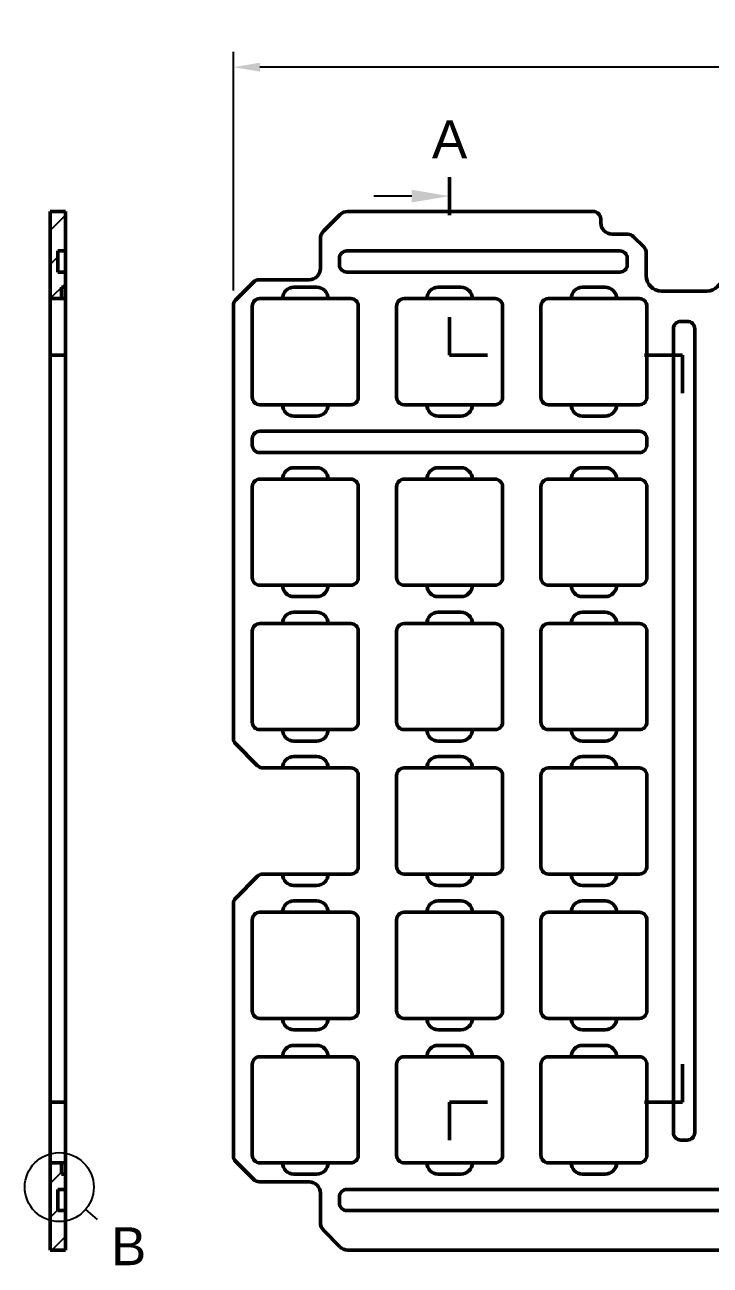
# Model space of a CAD drawing. Header units: millimetres. Extents: x 19 to 419, y 1 to 275.
# Drawn here: x 29 to 119.5, y 111.4 to 275.1 of the extents above; entities that cross this region are included whole.
import ezdxf

# ---------------------------------------------------------------- set-up
doc = ezdxf.new("R2010")
doc.units = ezdxf.units.MM
doc.header["$LTSCALE"] = 0.75
for name, color, linetype, lineweight in [('Annotations', 7, 'Continuous', 25), ('Dimensions', 7, 'Continuous', 25), ('Hatching', 7, 'Continuous', 25), ('Visible', 7, 'Continuous', 50)]:
    doc.layers.add(name, color=color, linetype=linetype, lineweight=lineweight)
doc.styles.get("Standard").update_dxf_attribs({"font": 'arial.ttf'})
doc.dimstyles.new('ISO-25', dxfattribs={"dimtxt": 3.5, "dimasz": 3.5, "dimexe": 2, "dimexo": 2, "dimgap": 1.5, "dimtad": 1, "dimdsep": 46, "dimtxsty": 'Standard', "dimcen": 0, "dimclrd": 256, "dimclre": 256, "dimclrt": 256, "dimazin": 2, "dimtp": 0.1, "dimtm": 0.1, "dimtfac": 0.714, "dimtmove": 0, "dimatfit": 3, "dimfxl": 1, "dimarcsym": 0})

# ---------------------------------------------------------------- blocks, each defined once
blk = doc.blocks.new('*D13')
at = {"layer": 'Defpoints', "color": 0, "transparency": 16777216}
for p in [(56.58216, 269.478032), (56.58216, 238.025392), (404.19466, 238.025392)]:
    blk.add_point(p, dxfattribs=at)
at = {"layer": 'Dimensions', "lineweight": -2, "transparency": 16777216}
for p, q in [((56.58216, 240.025392), (56.58216, 271.478032)), ((404.19466, 240.025392), (404.19466, 271.478032)), ((400.69466, 269.478032), (60.08216, 269.478032))]:
    blk.add_line(p, q, dxfattribs=at)
at = {"layer": 'Dimensions', "transparency": 16777216}
for points in [[(60.08216, 270.061365), (60.08216, 268.894698), (56.58216, 269.478032)], [(400.69466, 270.061365), (400.69466, 268.894698), (404.19466, 269.478032)]]:
    blk.add_solid(points, dxfattribs=at)
at = {"layer": 'Dimensions', "transparency": 16777216, "insert": (230.38841, 272.766231), "char_height": 3.5, "attachment_point": 5}
blk.add_mtext('347.61', dxfattribs=at)

msp = doc.modelspace()

# ---------------------------------------------------------------- hatches: boundary and pattern name
at = {"layer": 'Hatching'}
h = msp.add_hatch(dxfattribs=at)
h.set_pattern_fill('ANSI31', color=256, style=0)
h.paths.add_polyline_path([(34.409642, 245.239605), (34.409642, 250.439605), (32.409642, 250.439605), (32.409642, 238.939605), (33.909642, 238.939605), (33.909642, 240.439605), (34.409642, 240.439605), (34.409642, 242.439605), (33.409642, 242.439605), (33.409642, 245.239605)], flags=0)
h.paths.add_polyline_path([(34.409642, 121.427105), (34.409642, 123.427105), (33.909642, 123.427105), (33.909642, 124.927105), (32.409642, 124.927105), (32.409642, 113.427105), (34.409642, 113.427105), (34.409642, 118.627105), (33.409642, 118.627105), (33.409642, 121.427105)], flags=0)

# ---------------------------------------------------------------- linework, layer by layer
at = {"layer": 'Annotations', "linetype": 'Continuous', "lineweight": 50}
for p, q in [((85.13216, 254.961848), (85.13216, 249.961848)), ((85.13216, 231.487149), (85.13216, 236.487149)), ((85.13216, 231.487149), (90.13216, 231.487149)), ((115.869436, 231.487149), (110.869436, 231.487149)), ((115.869436, 231.487149), (115.869436, 226.487149)), ((115.869436, 132.928066), (115.869436, 137.928066)), ((85.13216, 132.928066), (90.13216, 132.928066)), ((85.13216, 132.928066), (85.13216, 127.928066)), ((115.869436, 132.928066), (110.869436, 132.928066))]:
    msp.add_line(p, q, dxfattribs=at)
at = {"layer": 'Annotations'}
msp.add_line((80.13216, 252.461848), (75.13216, 252.461848), dxfattribs=at)
at = {"layer": 'Annotations', "linetype": 'Continuous', "lineweight": 25}
msp.add_line((37.065519, 118.773176), (38.600293, 117.46702), dxfattribs=at)
msp.add_circle((33.598948, 121.723371), 4.552007, dxfattribs=at)
at = {"layer": 'Annotations'}
msp.add_solid([(80.13216, 253.295182), (85.13216, 252.461848), (80.13216, 251.628515)], dxfattribs=at)
at = {"layer": 'Visible', "extrusion": (-1, -2e-16, -5.932e-13)}
for p, q in [((34.409642, 250.439605, 159.53125), (32.409642, 250.439605, 159.53125)), ((32.409642, 250.439605, 159.53125), (32.409642, 238.939605, 159.53125)), ((34.409642, 245.239605, 159.53125), (34.409642, 250.439605, 159.53125)), ((33.409642, 242.439605, 159.53125), (33.409642, 245.239605, 159.53125)), ((33.409642, 245.239605, 159.53125), (34.409642, 245.239605, 159.53125)), ((34.409642, 244.239605, 136.066861), (34.409642, 243.439605, 136.066861)), ((34.409642, 242.439605, 159.53125), (33.409642, 242.439605, 159.53125)), ((34.409642, 240.439605, 159.53125), (34.409642, 242.439605, 159.53125)), ((32.409642, 238.939605, 159.53125), (33.909642, 238.939605, 159.53125)), ((33.909642, 238.939605, 159.53125), (33.909642, 240.439605, 159.53125)), ((33.909642, 240.439605, 159.53125), (34.409642, 240.439605, 159.53125)), ((34.409642, 238.939605, 156.53125), (33.909642, 238.939605, 156.53125)), ((32.409642, 231.487149, 152.53125), (32.409642, 237.939605, 152.53125)), ((34.409642, 237.939605, 152.53125), (34.409642, 231.487149, 152.53125)), ((34.409642, 231.487149, 152.53125), (32.409642, 231.487149, 152.53125)), ((32.409642, 132.928065, 127.16875), (32.409642, 231.487149, 127.16875)), ((34.409642, 231.487149, 127.16875), (34.409642, 132.928065, 127.16875)), ((32.409642, 132.928065, 152.53125), (34.409642, 132.928065, 152.53125)), ((32.409642, 125.927105, 152.53125), (32.409642, 132.928065, 152.53125)), ((34.409642, 132.928065, 152.53125), (34.409642, 125.927105, 152.53125)), ((33.909642, 124.927105, 159.53125), (32.409642, 124.927105, 159.53125)), ((32.409642, 124.927105, 159.53125), (32.409642, 113.427105, 159.53125)), ((33.909642, 123.427105, 159.53125), (33.909642, 124.927105, 159.53125)), ((33.909642, 124.927105, 156.53125), (34.409642, 124.927105, 156.53125)), ((34.409642, 123.427105, 159.53125), (33.909642, 123.427105, 159.53125)), ((34.409642, 121.427105, 159.53125), (34.409642, 123.427105, 159.53125)), ((33.409642, 118.627105, 159.53125), (33.409642, 121.427105, 159.53125)), ((33.409642, 121.427105, 159.53125), (34.409642, 121.427105, 159.53125)), ((34.409642, 120.427105, 19.775), (34.409642, 119.627105, 19.775)), ((34.409642, 118.627105, 159.53125), (33.409642, 118.627105, 159.53125)), ((34.409642, 113.427105, 159.53125), (34.409642, 118.627105, 159.53125)), ((32.409642, 113.427105, 159.53125), (34.409642, 113.427105, 159.53125))]:
    msp.add_line(p, q, dxfattribs=at)
at = {"layer": 'Visible', "extrusion": (5.932e-13, 0, -1)}
for p, q in [((104.093871, 250.439606, 1.000017), (71.70348, 250.439606, 1.000017)), ((68.5215, 247.878946, 1.000017), (70.64282, 250.000266, 1.000017)), ((105.093871, 248.939606, 1.000017), (105.093871, 249.439606, 1.000017)), ((108.682335, 247.439606, 1.000017), (106.593871, 247.439606, 1.000017)), ((109.389442, 247.146713, 1.000017), (110.803655, 245.732499, 1.000017)), ((68.08216, 246.818286, 1.000017), (68.08216, 242.939606, 1.000017)), ((70.58216, 243.439606, 1.000017), (70.58216, 244.239606, 1.000017)), ((71.58216, 245.239606, 1.000017), (107.596549, 245.239606, 1.000017)), ((108.596549, 244.239606, 1.000017), (108.596549, 243.439606, 1.000017)), ((111.096549, 241.939606, 1.000017), (111.096549, 245.025392, 1.000017)), ((107.596549, 242.439606, 1.000017), (71.58216, 242.439606, 1.000017)), ((59.289267, 241.146713, 1.000017), (56.875053, 238.732499, 1.000017)), ((66.58216, 241.439606, 1.000017), (59.996374, 241.439606, 1.000017)), ((60.08216, 238.939606, 1.000017), (63.08216, 238.939606, 1.000017)), ((69.08216, 238.939606, 0.500017), (63.08216, 238.939606, 0.500017)), ((64.58216, 240.439606, 1.000017), (67.58216, 240.439606, 1.000017)), ((69.08216, 238.939606, 1.000017), (72.08216, 238.939606, 1.000017)), ((79.13216, 238.939606, 1.000017), (82.13216, 238.939606, 1.000017)), ((88.13216, 238.939606, 0.500017), (82.13216, 238.939606, 0.500017)), ((83.63216, 240.439606, 1.000017), (86.63216, 240.439606, 1.000017)), ((88.13216, 238.939606, 1.000017), (91.13216, 238.939606, 1.000017)), ((98.18216, 238.939606, 1.000017), (101.18216, 238.939606, 1.000017)), ((107.18216, 238.939606, 0.500017), (101.18216, 238.939606, 0.500017)), ((105.68216, 240.439606, 1.000017), (102.68216, 240.439606, 1.000017)), ((107.18216, 238.939606, 1.000017), (110.18216, 238.939606, 1.000017)), ((119.091194, 239.939606, 1.000017), (113.096549, 239.939606, 1.000017)), ((56.58216, 238.025392, 1.000017), (56.58216, 180.941319, 1.000017)), ((59.08216, 225.939606, 1.000017), (59.08216, 237.939606, 1.000017)), ((73.08216, 237.939606, 1.000017), (73.08216, 225.939606, 1.000017)), ((78.13216, 225.939606, 1.000017), (78.13216, 237.939606, 1.000017)), ((92.13216, 237.939606, 1.000017), (92.13216, 225.939606, 1.000017)), ((97.18216, 225.939606, 1.000017), (97.18216, 237.939606, 1.000017)), ((111.18216, 237.939606, 1.000017), (111.18216, 225.939606, 1.000017)), ((115.68216, 235.939606, 1.000017), (116.49466, 235.939606, 1.000017)), ((114.68216, 128.927106, 1.000017), (114.68216, 234.939606, 1.000017)), ((117.49466, 234.939606, 1.000017), (117.49466, 128.927106, 1.000017)), ((63.08216, 224.939606, 1.000017), (60.08216, 224.939606, 1.000017)), ((63.08216, 224.939606, 0.500017), (69.08216, 224.939606, 0.500017)), ((72.08216, 224.939606, 1.000017), (69.08216, 224.939606, 1.000017)), ((82.13216, 224.939606, 1.000017), (79.13216, 224.939606, 1.000017)), ((82.13216, 224.939606, 0.500017), (88.13216, 224.939606, 0.500017)), ((91.13216, 224.939606, 1.000017), (88.13216, 224.939606, 1.000017)), ((101.18216, 224.939606, 1.000017), (98.18216, 224.939606, 1.000017)), ((101.18216, 224.939606, 0.500017), (107.18216, 224.939606, 0.500017)), ((110.18216, 224.939606, 1.000017), (107.18216, 224.939606, 1.000017)), ((67.58216, 223.439606, 1.000017), (64.58216, 223.439606, 1.000017)), ((86.63216, 223.439606, 1.000017), (83.63216, 223.439606, 1.000017)), ((105.68216, 223.439606, 1.000017), (102.68216, 223.439606, 1.000017)), ((60.08216, 221.439606, 1.000017), (110.18216, 221.439606, 1.000017)), ((59.08216, 219.627106, 1.000017), (59.08216, 220.439606, 1.000017)), ((111.18216, 220.439606, 1.000017), (111.18216, 219.627106, 1.000017)), ((110.18216, 218.627106, 1.000017), (60.08216, 218.627106, 1.000017)), ((64.58216, 216.627106, 1.000017), (67.58216, 216.627106, 1.000017)), ((86.63216, 216.627106, 1.000017), (83.63216, 216.627106, 1.000017)), ((102.68216, 216.627106, 1.000017), (105.68216, 216.627106, 1.000017)), ((60.08216, 215.127106, 1.000017), (63.08216, 215.127106, 1.000017)), ((69.08216, 215.127106, 0.500017), (63.08216, 215.127106, 0.500017)), ((69.08216, 215.127106, 1.000017), (72.08216, 215.127106, 1.000017)), ((79.13216, 215.127106, 1.000017), (82.13216, 215.127106, 1.000017)), ((82.13216, 215.127106, 0.500017), (88.13216, 215.127106, 0.500017)), ((88.13216, 215.127106, 1.000017), (91.13216, 215.127106, 1.000017)), ((98.18216, 215.127106, 1.000017), (101.18216, 215.127106, 1.000017)), ((107.18216, 215.127106, 0.500017), (101.18216, 215.127106, 0.500017)), ((107.18216, 215.127106, 1.000017), (110.18216, 215.127106, 1.000017)), ((59.08216, 202.127106, 1.000017), (59.08216, 214.127106, 1.000017)), ((73.08216, 214.127106, 1.000017), (73.08216, 202.127106, 1.000017)), ((78.13216, 202.127106, 1.000017), (78.13216, 214.127106, 1.000017)), ((92.13216, 214.127106, 1.000017), (92.13216, 202.127106, 1.000017)), ((97.18216, 202.127106, 1.000017), (97.18216, 214.127106, 1.000017)), ((111.18216, 214.127106, 1.000017), (111.18216, 202.127106, 1.000017)), ((63.08216, 201.127106, 1.000017), (60.08216, 201.127106, 1.000017)), ((63.08216, 201.127106, 0.500017), (69.08216, 201.127106, 0.500017)), ((72.08216, 201.127106, 1.000017), (69.08216, 201.127106, 1.000017)), ((82.13216, 201.127106, 1.000017), (79.13216, 201.127106, 1.000017)), ((82.13216, 201.127106, 0.500017), (88.13216, 201.127106, 0.500017)), ((91.13216, 201.127106, 1.000017), (88.13216, 201.127106, 1.000017)), ((101.18216, 201.127106, 1.000017), (98.18216, 201.127106, 1.000017)), ((101.18216, 201.127106, 0.500017), (107.18216, 201.127106, 0.500017)), ((110.18216, 201.127106, 1.000017), (107.18216, 201.127106, 1.000017)), ((67.58216, 199.627106, 1.000017), (64.58216, 199.627106, 1.000017)), ((86.63216, 199.627106, 1.000017), (83.63216, 199.627106, 1.000017)), ((105.68216, 199.627106, 1.000017), (102.68216, 199.627106, 1.000017)), ((64.58216, 197.577106, 1.000017), (67.58216, 197.577106, 1.000017)), ((83.63216, 197.577106, 1.000017), (86.63216, 197.577106, 1.000017)), ((102.68216, 197.577106, 1.000017), (105.68216, 197.577106, 1.000017)), ((59.08216, 183.077106, 1.000017), (59.08216, 195.077106, 1.000017)), ((60.08216, 196.077106, 1.000017), (63.08216, 196.077106, 1.000017)), ((69.08216, 196.077106, 0.500017), (63.08216, 196.077106, 0.500017)), ((69.08216, 196.077106, 1.000017), (72.08216, 196.077106, 1.000017)), ((73.08216, 195.077106, 1.000017), (73.08216, 183.077106, 1.000017)), ((78.13216, 183.077106, 1.000017), (78.13216, 195.077106, 1.000017)), ((79.13216, 196.077106, 1.000017), (82.13216, 196.077106, 1.000017)), ((88.13216, 196.077106, 0.500017), (82.13216, 196.077106, 0.500017)), ((88.13216, 196.077106, 1.000017), (91.13216, 196.077106, 1.000017)), ((92.13216, 195.077106, 1.000017), (92.13216, 183.077106, 1.000017)), ((97.18216, 183.077106, 1.000017), (97.18216, 195.077106, 1.000017)), ((98.18216, 196.077106, 1.000017), (101.18216, 196.077106, 1.000017)), ((107.18216, 196.077106, 0.500017), (101.18216, 196.077106, 0.500017)), ((107.18216, 196.077106, 1.000017), (110.18216, 196.077106, 1.000017)), ((111.18216, 195.077106, 1.000017), (111.18216, 183.077106, 1.000017)), ((63.08216, 182.077106, 1.000017), (60.08216, 182.077106, 1.000017)), ((63.08216, 182.077106, 0.500017), (69.08216, 182.077106, 0.500017)), ((72.08216, 182.077106, 1.000017), (69.08216, 182.077106, 1.000017)), ((82.13216, 182.077106, 1.000017), (79.13216, 182.077106, 1.000017)), ((82.13216, 182.077106, 0.500017), (88.13216, 182.077106, 0.500017)), ((91.13216, 182.077106, 1.000017), (88.13216, 182.077106, 1.000017)), ((101.18216, 182.077106, 1.000017), (98.18216, 182.077106, 1.000017)), ((101.18216, 182.077106, 0.500017), (107.18216, 182.077106, 0.500017)), ((110.18216, 182.077106, 1.000017), (107.18216, 182.077106, 1.000017)), ((59.789267, 177.319999, 1.000017), (56.875053, 180.234213, 1.000017)), ((67.58216, 180.577106, 1.000017), (64.58216, 180.577106, 1.000017)), ((86.63216, 180.577106, 1.000017), (83.63216, 180.577106, 1.000017)), ((105.68216, 180.577106, 1.000017), (102.68216, 180.577106, 1.000017)), ((64.58216, 178.527106, 1.000017), (67.58216, 178.527106, 1.000017)), ((83.63216, 178.527106, 1.000017), (86.63216, 178.527106, 1.000017)), ((102.68216, 178.527106, 1.000017), (105.68216, 178.527106, 1.000017)), ((60.496374, 177.027106, 1.000017), (63.08216, 177.027106, 1.000017)), ((69.08216, 177.027106, 0.500017), (63.08216, 177.027106, 0.500017)), ((69.08216, 177.027106, 1.000017), (72.08216, 177.027106, 1.000017)), ((79.13216, 177.027106, 1.000017), (82.13216, 177.027106, 1.000017)), ((88.13216, 177.027106, 0.500017), (82.13216, 177.027106, 0.500017)), ((88.13216, 177.027106, 1.000017), (91.13216, 177.027106, 1.000017)), ((98.18216, 177.027106, 1.000017), (101.18216, 177.027106, 1.000017)), ((107.18216, 177.027106, 0.500017), (101.18216, 177.027106, 0.500017)), ((107.18216, 177.027106, 1.000017), (110.18216, 177.027106, 1.000017)), ((73.08216, 176.027106, 1.000017), (73.08216, 164.027106, 1.000017)), ((78.13216, 164.027106, 1.000017), (78.13216, 176.027106, 1.000017)), ((92.13216, 176.027106, 1.000017), (92.13216, 164.027106, 1.000017)), ((97.18216, 164.027106, 1.000017), (97.18216, 176.027106, 1.000017)), ((111.18216, 176.027106, 1.000017), (111.18216, 164.027106, 1.000017)), ((56.875053, 159.819999, 1.000017), (59.789267, 162.734213, 1.000017)), ((63.08216, 163.027106, 1.000017), (60.496374, 163.027106, 1.000017)), ((63.08216, 163.027106, 0.500017), (69.08216, 163.027106, 0.500017)), ((72.08216, 163.027106, 1.000017), (69.08216, 163.027106, 1.000017)), ((82.13216, 163.027106, 1.000017), (79.13216, 163.027106, 1.000017)), ((82.13216, 163.027106, 0.500017), (88.13216, 163.027106, 0.500017)), ((91.13216, 163.027106, 1.000017), (88.13216, 163.027106, 1.000017)), ((101.18216, 163.027106, 1.000017), (98.18216, 163.027106, 1.000017)), ((101.18216, 163.027106, 0.500017), (107.18216, 163.027106, 0.500017)), ((110.18216, 163.027106, 1.000017), (107.18216, 163.027106, 1.000017)), ((67.58216, 161.527106, 1.000017), (64.58216, 161.527106, 1.000017)), ((86.63216, 161.527106, 1.000017), (83.63216, 161.527106, 1.000017)), ((105.68216, 161.527106, 1.000017), (102.68216, 161.527106, 1.000017)), ((56.58216, 159.112892, 1.000017), (56.58216, 125.841319, 1.000017)), ((64.58216, 159.477106, 1.000017), (67.58216, 159.477106, 1.000017)), ((83.63216, 159.477106, 1.000017), (86.63216, 159.477106, 1.000017)), ((102.68216, 159.477106, 1.000017), (105.68216, 159.477106, 1.000017)), ((60.08216, 157.977106, 1.000017), (63.08216, 157.977106, 1.000017)), ((69.08216, 157.977106, 0.500017), (63.08216, 157.977106, 0.500017)), ((69.08216, 157.977106, 1.000017), (72.08216, 157.977106, 1.000017)), ((79.13216, 157.977106, 1.000017), (82.13216, 157.977106, 1.000017)), ((88.13216, 157.977106, 0.500017), (82.13216, 157.977106, 0.500017)), ((88.13216, 157.977106, 1.000017), (91.13216, 157.977106, 1.000017)), ((98.18216, 157.977106, 1.000017), (101.18216, 157.977106, 1.000017)), ((107.18216, 157.977106, 0.500017), (101.18216, 157.977106, 0.500017)), ((107.18216, 157.977106, 1.000017), (110.18216, 157.977106, 1.000017)), ((59.08216, 144.977106, 1.000017), (59.08216, 156.977106, 1.000017)), ((73.08216, 156.977106, 1.000017), (73.08216, 144.977106, 1.000017)), ((78.13216, 144.977106, 1.000017), (78.13216, 156.977106, 1.000017)), ((92.13216, 156.977106, 1.000017), (92.13216, 144.977106, 1.000017)), ((97.18216, 144.977106, 1.000017), (97.18216, 156.977106, 1.000017)), ((111.18216, 156.977106, 1.000017), (111.18216, 144.977106, 1.000017)), ((63.08216, 143.977106, 1.000017), (60.08216, 143.977106, 1.000017)), ((63.08216, 143.977106, 0.500017), (69.08216, 143.977106, 0.500017)), ((67.58216, 142.477106, 1.000017), (64.58216, 142.477106, 1.000017)), ((72.08216, 143.977106, 1.000017), (69.08216, 143.977106, 1.000017)), ((82.13216, 143.977106, 1.000017), (79.13216, 143.977106, 1.000017)), ((82.13216, 143.977106, 0.500017), (88.13216, 143.977106, 0.500017)), ((86.63216, 142.477106, 1.000017), (83.63216, 142.477106, 1.000017)), ((91.13216, 143.977106, 1.000017), (88.13216, 143.977106, 1.000017)), ((101.18216, 143.977106, 1.000017), (98.18216, 143.977106, 1.000017)), ((101.18216, 143.977106, 0.500017), (107.18216, 143.977106, 0.500017)), ((105.68216, 142.477106, 1.000017), (102.68216, 142.477106, 1.000017)), ((110.18216, 143.977106, 1.000017), (107.18216, 143.977106, 1.000017)), ((64.58216, 140.427106, 1.000017), (67.58216, 140.427106, 1.000017)), ((83.63216, 140.427106, 1.000017), (86.63216, 140.427106, 1.000017)), ((102.68216, 140.427106, 1.000017), (105.68216, 140.427106, 1.000017)), ((59.08216, 125.927106, 1.000017), (59.08216, 137.927106, 1.000017)), ((60.08216, 138.927106, 1.000017), (63.08216, 138.927106, 1.000017)), ((69.08216, 138.927106, 0.500017), (63.08216, 138.927106, 0.500017)), ((69.08216, 138.927106, 1.000017), (72.08216, 138.927106, 1.000017)), ((73.08216, 137.927106, 1.000017), (73.08216, 125.927106, 1.000017)), ((78.13216, 125.927106, 1.000017), (78.13216, 137.927106, 1.000017)), ((79.13216, 138.927106, 1.000017), (82.13216, 138.927106, 1.000017)), ((88.13216, 138.927106, 0.500017), (82.13216, 138.927106, 0.500017)), ((88.13216, 138.927106, 1.000017), (91.13216, 138.927106, 1.000017)), ((92.13216, 137.927106, 1.000017), (92.13216, 125.927106, 1.000017)), ((97.18216, 125.927106, 1.000017), (97.18216, 137.927106, 1.000017)), ((98.18216, 138.927106, 1.000017), (101.18216, 138.927106, 1.000017)), ((107.18216, 138.927106, 0.500017), (101.18216, 138.927106, 0.500017)), ((107.18216, 138.927106, 1.000017), (110.18216, 138.927106, 1.000017)), ((111.18216, 137.927106, 1.000017), (111.18216, 125.927106, 1.000017)), ((116.49466, 127.927106, 1.000017), (115.68216, 127.927106, 1.000017)), ((56.875053, 125.134213, 1.000017), (59.289267, 122.719999, 1.000017)), ((63.08216, 124.927106, 1.000017), (60.08216, 124.927106, 1.000017)), ((63.08216, 124.927106, 0.500017), (69.08216, 124.927106, 0.500017)), ((72.08216, 124.927106, 1.000017), (69.08216, 124.927106, 1.000017)), ((82.13216, 124.927106, 1.000017), (79.13216, 124.927106, 1.000017)), ((82.13216, 124.927106, 0.500017), (88.13216, 124.927106, 0.500017)), ((91.13216, 124.927106, 1.000017), (88.13216, 124.927106, 1.000017)), ((101.18216, 124.927106, 1.000017), (98.18216, 124.927106, 1.000017)), ((101.18216, 124.927106, 0.500017), (107.18216, 124.927106, 0.500017)), ((110.18216, 124.927106, 1.000017), (107.18216, 124.927106, 1.000017)), ((67.58216, 123.427106, 1.000017), (64.58216, 123.427106, 1.000017)), ((86.63216, 123.427106, 1.000017), (83.63216, 123.427106, 1.000017)), ((105.68216, 123.427106, 1.000017), (102.68216, 123.427106, 1.000017)), ((59.996374, 122.427106, 1.000017), (66.58216, 122.427106, 1.000017)), ((71.58216, 121.427106, 1.000017), (223.88841, 121.427106, 1.000017)), ((68.08216, 120.927106, 1.000017), (68.08216, 117.048426, 1.000017)), ((70.58216, 119.627106, 1.000017), (70.58216, 120.427106, 1.000017)), ((223.88841, 118.627106, 1.000017), (71.58216, 118.627106, 1.000017)), ((70.64282, 113.866446, 1.000017), (68.5215, 115.987766, 1.000017)), ((71.70348, 113.427106, 1.000017), (389.07334, 113.427106, 1.000017))]:
    msp.add_line(p, q, dxfattribs=at)
for centre, radius, start, end in [((-71.70348, 248.939606, -1.000017), 1.5, 45, 90), ((-104.093871, 249.439606, -1.000017), 1, 90, 180), ((-106.593871, 248.939606, -1.000017), 1.5, 270, 0), ((-69.58216, 246.818286, -1.000017), 1.5, 0, 45), ((-108.682335, 246.439606, -1.000017), 1, 90, 135), ((-110.096549, 245.025392, -1.000017), 1, 135, 180), ((-71.58216, 244.239606, -1.000017), 1, 0, 90), ((-107.596549, 244.239606, -1.000017), 1, 90, 180), ((-71.58216, 243.439606, -1.000017), 1, 270, 360), ((-107.596549, 243.439606, -1.000017), 1, 180, 270), ((-113.096549, 241.939606, -1.000017), 2, 270, 0), ((-119.091194, 241.939606, -1.000017), 2, 180, 270), ((-60.08216, 237.939606, -1.000017), 1, 0, 90), ((-64.58216, 238.939606, -1.000017), 1.5, 0, 90), ((-67.58216, 238.939606, -1.000017), 1.5, 90, 180), ((-72.08216, 237.939606, -1.000017), 1, 90, 180), ((-79.13216, 237.939606, -1.000017), 1, 0, 90), ((-83.63216, 238.939606, -1.000017), 1.5, 0, 90), ((-86.63216, 238.939606, -1.000017), 1.5, 90, 180), ((-91.13216, 237.939606, -1.000017), 1, 90, 180), ((-98.18216, 237.939606, -1.000017), 1, 0, 90), ((-102.68216, 238.939606, -1.000017), 1.5, 0, 90), ((-105.68216, 238.939606, -1.000017), 1.5, 90, 180), ((-110.18216, 237.939606, -1.000017), 1, 90, 180), ((-115.68216, 234.939606, -1.000017), 1, 0, 90), ((-116.49466, 234.939606, -1.000017), 1, 90, 180), ((-60.08216, 225.939606, -1.000017), 1, 270, 0), ((-72.08216, 225.939606, -1.000017), 1, 180, 270), ((-79.13216, 225.939606, -1.000017), 1, 270, 0), ((-91.13216, 225.939606, -1.000017), 1, 180, 270), ((-98.18216, 225.939606, -1.000017), 1, 270, 0), ((-110.18216, 225.939606, -1.000017), 1, 180, 270), ((-64.58216, 224.939606, -1.000017), 1.5, 270, 0), ((-67.58216, 224.939606, -1.000017), 1.5, 180, 270), ((-83.63216, 224.939606, -1.000017), 1.5, 270, 0), ((-86.63216, 224.939606, -1.000017), 1.5, 180, 270), ((-102.68216, 224.939606, -1.000017), 1.5, 270, 0), ((-105.68216, 224.939606, -1.000017), 1.5, 180, 270), ((-60.08216, 220.439606, -1.000017), 1, 0, 90), ((-110.18216, 220.439606, -1.000017), 1, 90, 180), ((-60.08216, 219.627106, -1.000017), 1, 270, 0), ((-110.18216, 219.627106, -1.000017), 1, 180, 270), ((-64.58216, 215.127106, -1.000017), 1.5, 0, 90), ((-67.58216, 215.127106, -1.000017), 1.5, 90, 180), ((-102.68216, 215.127106, -1.000017), 1.5, 0, 90), ((-105.68216, 215.127106, -1.000017), 1.5, 90, 180), ((-60.08216, 214.127106, -1.000017), 1, 0, 90), ((-72.08216, 214.127106, -1.000017), 1, 90, 180), ((-79.13216, 214.127106, -1.000017), 1, 0, 90), ((-91.13216, 214.127106, -1.000017), 1, 90, 180), ((-98.18216, 214.127106, -1.000017), 1, 0, 90), ((-110.18216, 214.127106, -1.000017), 1, 90, 180), ((-60.08216, 202.127106, -1.000017), 1, 270, 0), ((-72.08216, 202.127106, -1.000017), 1, 180, 270), ((-79.13216, 202.127106, -1.000017), 1, 270, 0), ((-91.13216, 202.127106, -1.000017), 1, 180, 270), ((-98.18216, 202.127106, -1.000017), 1, 270, 0), ((-110.18216, 202.127106, -1.000017), 1, 180, 270), ((-64.58216, 201.127106, -1.000017), 1.5, 270, 0), ((-67.58216, 201.127106, -1.000017), 1.5, 180, 270), ((-83.63216, 201.127106, -1.000017), 1.5, 270, 0), ((-86.63216, 201.127106, -1.000017), 1.5, 180, 270), ((-102.68216, 201.127106, -1.000017), 1.5, 270, 0), ((-105.68216, 201.127106, -1.000017), 1.5, 180, 270), ((-64.58216, 196.077106, -1.000017), 1.5, 0, 90), ((-67.58216, 196.077106, -1.000017), 1.5, 90, 180), ((-83.63216, 196.077106, -1.000017), 1.5, 0, 90), ((-86.63216, 196.077106, -1.000017), 1.5, 90, 180), ((-102.68216, 196.077106, -1.000017), 1.5, 0, 90), ((-105.68216, 196.077106, -1.000017), 1.5, 90, 180), ((-60.08216, 195.077106, -1.000017), 1, 0, 90), ((-72.08216, 195.077106, -1.000017), 1, 90, 180), ((-79.13216, 195.077106, -1.000017), 1, 0, 90), ((-91.13216, 195.077106, -1.000017), 1, 90, 180), ((-98.18216, 195.077106, -1.000017), 1, 0, 90), ((-110.18216, 195.077106, -1.000017), 1, 90, 180), ((-60.08216, 183.077106, -1.000017), 1, 270, 0), ((-64.58216, 182.077106, -1.000017), 1.5, 270, 0), ((-67.58216, 182.077106, -1.000017), 1.5, 180, 270), ((-72.08216, 183.077106, -1.000017), 1, 180, 270), ((-79.13216, 183.077106, -1.000017), 1, 270, 0), ((-83.63216, 182.077106, -1.000017), 1.5, 270, 0), ((-86.63216, 182.077106, -1.000017), 1.5, 180, 270), ((-91.13216, 183.077106, -1.000017), 1, 180, 270), ((-98.18216, 183.077106, -1.000017), 1, 270, 0), ((-102.68216, 182.077106, -1.000017), 1.5, 270, 0), ((-105.68216, 182.077106, -1.000017), 1.5, 180, 270), ((-110.18216, 183.077106, -1.000017), 1, 180, 270), ((-57.58216, 180.941319, -1.000017), 1, 315, 0), ((-64.58216, 177.027106, -1.000017), 1.5, 0, 90), ((-67.58216, 177.027106, -1.000017), 1.5, 90, 180), ((-83.63216, 177.027106, -1.000017), 1.5, 0, 90), ((-86.63216, 177.027106, -1.000017), 1.5, 90, 180), ((-102.68216, 177.027106, -1.000017), 1.5, 0, 90), ((-105.68216, 177.027106, -1.000017), 1.5, 90, 180), ((-60.496374, 178.027106, -1.000017), 1, 270, 315), ((-72.08216, 176.027106, -1.000017), 1, 90, 180), ((-79.13216, 176.027106, -1.000017), 1, 0, 90), ((-91.13216, 176.027106, -1.000017), 1, 90, 180), ((-98.18216, 176.027106, -1.000017), 1, 0, 90), ((-110.18216, 176.027106, -1.000017), 1, 90, 180), ((-72.08216, 164.027106, -1.000017), 1, 180, 270), ((-79.13216, 164.027106, -1.000017), 1, 270, 0), ((-91.13216, 164.027106, -1.000017), 1, 180, 270), ((-98.18216, 164.027106, -1.000017), 1, 270, 0), ((-110.18216, 164.027106, -1.000017), 1, 180, 270), ((-60.496374, 162.027106, -1.000017), 1, 45, 90), ((-64.58216, 163.027106, -1.000017), 1.5, 270, 0), ((-67.58216, 163.027106, -1.000017), 1.5, 180, 270), ((-83.63216, 163.027106, -1.000017), 1.5, 270, 0), ((-86.63216, 163.027106, -1.000017), 1.5, 180, 270), ((-102.68216, 163.027106, -1.000017), 1.5, 270, 0), ((-105.68216, 163.027106, -1.000017), 1.5, 180, 270), ((-57.58216, 159.112892, -1.000017), 1, 0, 45), ((-64.58216, 157.977106, -1.000017), 1.5, 0, 90), ((-67.58216, 157.977106, -1.000017), 1.5, 90, 180), ((-83.63216, 157.977106, -1.000017), 1.5, 0, 90), ((-86.63216, 157.977106, -1.000017), 1.5, 90, 180), ((-102.68216, 157.977106, -1.000017), 1.5, 0, 90), ((-105.68216, 157.977106, -1.000017), 1.5, 90, 180), ((-60.08216, 156.977106, -1.000017), 1, 0, 90), ((-72.08216, 156.977106, -1.000017), 1, 90, 180), ((-79.13216, 156.977106, -1.000017), 1, 0, 90), ((-91.13216, 156.977106, -1.000017), 1, 90, 180), ((-98.18216, 156.977106, -1.000017), 1, 0, 90), ((-110.18216, 156.977106, -1.000017), 1, 90, 180), ((-60.08216, 144.977106, -1.000017), 1, 270, 0), ((-72.08216, 144.977106, -1.000017), 1, 180, 270), ((-79.13216, 144.977106, -1.000017), 1, 270, 0), ((-91.13216, 144.977106, -1.000017), 1, 180, 270), ((-98.18216, 144.977106, -1.000017), 1, 270, 0), ((-110.18216, 144.977106, -1.000017), 1, 180, 270), ((-64.58216, 143.977106, -1.000017), 1.5, 270, 0), ((-67.58216, 143.977106, -1.000017), 1.5, 180, 270), ((-83.63216, 143.977106, -1.000017), 1.5, 270, 0), ((-86.63216, 143.977106, -1.000017), 1.5, 180, 270), ((-102.68216, 143.977106, -1.000017), 1.5, 270, 0), ((-105.68216, 143.977106, -1.000017), 1.5, 180, 270), ((-64.58216, 138.927106, -1.000017), 1.5, 0, 90), ((-67.58216, 138.927106, -1.000017), 1.5, 90, 180), ((-83.63216, 138.927106, -1.000017), 1.5, 0, 90), ((-86.63216, 138.927106, -1.000017), 1.5, 90, 180), ((-102.68216, 138.927106, -1.000017), 1.5, 0, 90), ((-105.68216, 138.927106, -1.000017), 1.5, 90, 180), ((-60.08216, 137.927106, -1.000017), 1, 0, 90), ((-72.08216, 137.927106, -1.000017), 1, 90, 180), ((-79.13216, 137.927106, -1.000017), 1, 0, 90), ((-91.13216, 137.927106, -1.000017), 1, 90, 180), ((-98.18216, 137.927106, -1.000017), 1, 0, 90), ((-110.18216, 137.927106, -1.000017), 1, 90, 180), ((-115.68216, 128.927106, -1.000017), 1, 270, 0), ((-116.49466, 128.927106, -1.000017), 1, 180, 270), ((-60.08216, 125.927106, -1.000017), 1, 270, 0), ((-64.58216, 124.927106, -1.000017), 1.5, 270, 0), ((-67.58216, 124.927106, -1.000017), 1.5, 180, 270), ((-72.08216, 125.927106, -1.000017), 1, 180, 270), ((-79.13216, 125.927106, -1.000017), 1, 270, 0), ((-83.63216, 124.927106, -1.000017), 1.5, 270, 0), ((-86.63216, 124.927106, -1.000017), 1.5, 180, 270), ((-91.13216, 125.927106, -1.000017), 1, 180, 270), ((-98.18216, 125.927106, -1.000017), 1, 270, 0), ((-102.68216, 124.927106, -1.000017), 1.5, 270, 0), ((-105.68216, 124.927106, -1.000017), 1.5, 180, 270), ((-110.18216, 125.927106, -1.000017), 1, 180, 270), ((-71.58216, 120.427106, -1.000017), 1, 0, 90), ((-71.58216, 119.627106, -1.000017), 1, 270, 360), ((-69.58216, 117.048426, -1.000017), 1.5, 315, 0), ((-71.70348, 114.927106, -1.000017), 1.5, 270, 315)]:
    msp.add_arc(centre, radius, start, end, dxfattribs=at)
at = {"layer": 'Visible', "extrusion": (-1, -2e-16, -5.932e-13)}
for centre, radius, start, end in [((-244.239605, 137.066861, -34.409642), 1, 180, 270), ((-243.439605, 137.066861, -34.409642), 1, 270, 0), ((-237.939605, 153.53125, -32.409642), 1, 180, 270), ((-238.939605, 158.03125, -34.409642), 1.5, 180, 270), ((-237.939605, 153.53125, -34.409642), 1, 180, 270), ((-125.927105, 153.53125, -32.409642), 1, 270, 0), ((-125.927105, 153.53125, -34.409642), 1, 270, 0), ((-124.927105, 158.03125, -34.409642), 1.5, 270, 0), ((-120.427105, 20.775, -34.409642), 1, 180, 270), ((-119.627105, 20.775, -34.409642), 1, 270, 0)]:
    msp.add_arc(centre, radius, start, end, dxfattribs=at)
at = {"layer": 'Visible'}
for centre, radius, start, end in [((66.58216, 242.939606, 1.000017), 1.5, 270, 0), ((59.996374, 240.439606, 1.000017), 1, 90, 135), ((57.58216, 238.025392, 1.000017), 1, 135, 180), ((83.63216, 215.127106, 1.000017), 1.5, 90, 180), ((86.63216, 215.127106, 1.000017), 1.5, 0, 90), ((57.58216, 125.841319, 1.000017), 1, 180, 225), ((59.996374, 123.427106, 1.000017), 1, 225, 270), ((66.58216, 120.927106, 1.000017), 1.5, 0, 90)]:
    msp.add_arc(centre, radius, start, end, dxfattribs=at)

# ---------------------------------------------------------------- texts
at = {"layer": 'Annotations', "insert": (85.13216, 259.961848), "char_height": 5, "attachment_point": 5}
msp.add_mtext('A', dxfattribs=at)
at = {"layer": 'Annotations', "linetype": 'Continuous', "insert": (42.761049, 113.926045), "char_height": 5, "attachment_point": 5}
msp.add_mtext('B', dxfattribs=at)

# ---------------------------------------------------------------- dimensions: what is measured, and where the dimension line sits
at = {"layer": 'Dimensions'}
dim = msp.add_linear_dim(base=(56.58216, 269.478032), p1=(404.19466, 238.025392), p2=(56.58216, 238.025392), angle=180, dimstyle='ISO-25', override={"dimlfac": 1}, dxfattribs=at)
dim.commit()
dim.dimension.update_dxf_attribs({"geometry": '*D13', "text_midpoint": (230.38841, 269.478032), "dimtype": 160})

doc.saveas('drawing.dxf')
